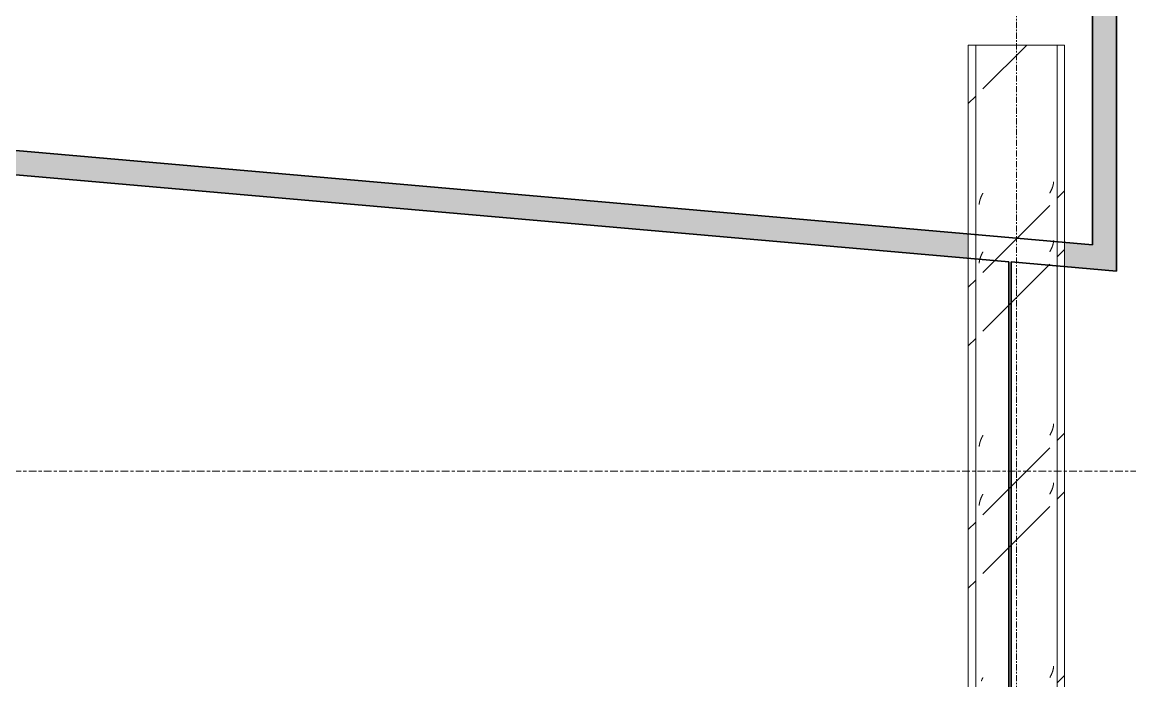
# Model space of a CAD drawing. Header units: centimetres. Extents: x -6741 to 14818, y -293 to 1595.
# Drawn here: x 8632.8 to 8862.6, y 801.6 to 938.3 of the extents above; entities that cross this region are included whole.
import ezdxf

# ---------------------------------------------------------------- set-up
doc = ezdxf.new("R2010")
doc.units = ezdxf.units.CM
doc.linetypes.add('Centre', pattern=[3.175, 0.635, -0.475, 1.59, -0.475])
doc.linetypes.add('Grid Line', pattern=[2.2225, 1.27, -0.3175, 0.3175, -0.3175])
for name, color, linetype, lineweight in [('A-FLOR-LEVL', 7, 'Continuous', 9), ('A-ROOF', 7, 'Continuous', 9), ('A-ROOF-PATT', 7, 'Continuous', 35), ('A-WALL', 7, 'Continuous', 9), ('S-COLS', 7, 'Continuous', 9), ('S-GRID', 7, 'Continuous', 9)]:
    doc.layers.add(name, color=color, linetype=linetype, lineweight=lineweight)
pattern_1 = [(45, (50.4, 0), (-25.14472, 25.14472), []), (45, (50.4, 38.1), (-25.14472, 25.14472), [])]

# ---------------------------------------------------------------- blocks, each defined once
blk = doc.blocks.new('PQ_RVR_ARQ-01_ZZ_ZZ_MO_T_A_rvt-3-Elevación Eje 8-9')
at = {"layer": 'A-ROOF-PATT', "lineweight": 9, "true_color": 0xeaeaea}
h = blk.add_hatch(color=254, dxfattribs=at)
h.paths.add_polyline_path([(-6815.08, 880.08), (-6813.94, 880.2), (-6813.94, 885.22), (-6815.08, 885.1)])
h.paths.add_polyline_path([(-6793.94, 882.3), (-6447.06, 918.76), (-6110.44, 889.3), (-6110.44, 894.32), (-6447.11, 923.78), (-6793.94, 887.33), (-6793.94, 887.04)])
h.paths.add_polyline_path([(-6079.68, 886.61), (-6079.68, 972.39), (-6084.68, 972.39), (-6084.68, 892.07), (-6090.44, 892.57), (-6090.44, 887.56)])
at = {"layer": 'A-ROOF', "color": 254, "lineweight": 35, "true_color": 0xcccccc}
for p, q in [((-6084.68, 972.39), (-6084.68, 892.07)), ((-6079.68, 886.61), (-6079.68, 972.39)), ((-6084.68, 892.07), (-6447.11, 923.78)), ((-6447.06, 918.76), (-6102.04, 888.57)), ((-6101.54, 888.53), (-6079.68, 886.61))]:
    blk.add_line(p, q, dxfattribs=at)
at = {"layer": 'A-WALL', "color": 254, "lineweight": 35, "true_color": 0xcccccc}
for p, q in [((-6102.04, 888.57), (-6102.04, 515.53)), ((-6101.54, 515.53), (-6101.54, 888.53))]:
    blk.add_line(p, q, dxfattribs=at)
blk = doc.blocks.new('FP_20-Elevación Eje 8-9')
at = {"layer": 'S-COLS', "color": 9, "true_color": 0xc0c0c0}
for p, q in [((-6093.28, 903.27), (-6093.26, 903.31)), ((-6093.26, 903.31), (-6093.25, 903.34)), ((-6093.25, 903.34), (-6093.23, 903.38)), ((-6093.23, 903.38), (-6093.21, 903.42)), ((-6093.21, 903.42), (-6093.19, 903.46)), ((-6093.19, 903.46), (-6093.18, 903.49)), ((-6093.18, 903.49), (-6093.16, 903.53)), ((-6093.16, 903.53), (-6093.14, 903.57)), ((-6093.14, 903.57), (-6093.13, 903.61)), ((-6093.13, 903.61), (-6093.11, 903.64)), ((-6093.11, 903.64), (-6093.09, 903.68)), ((-6093.09, 903.68), (-6093.08, 903.72)), ((-6093.08, 903.72), (-6093.06, 903.76)), ((-6093.06, 903.76), (-6093.05, 903.79)), ((-6093.05, 903.79), (-6093.03, 903.83)), ((-6093.03, 903.83), (-6093.02, 903.87)), ((-6093.02, 903.87), (-6093, 903.9)), ((-6093, 903.9), (-6092.99, 903.94)), ((-6092.99, 903.94), (-6092.97, 903.98)), ((-6092.97, 903.98), (-6092.96, 904.02)), ((-6092.96, 904.02), (-6092.95, 904.05)), ((-6092.95, 904.05), (-6092.94, 904.09)), ((-6092.94, 904.09), (-6092.92, 904.13)), ((-6092.92, 904.13), (-6092.91, 904.17)), ((-6092.91, 904.17), (-6092.9, 904.2)), ((-6092.9, 904.2), (-6092.89, 904.24)), ((-6092.89, 904.24), (-6092.88, 904.28)), ((-6092.88, 904.28), (-6092.87, 904.31)), ((-6092.87, 904.31), (-6092.86, 904.35)), ((-6092.86, 904.35), (-6092.85, 904.39)), ((-6092.85, 904.39), (-6092.84, 904.43)), ((-6092.84, 904.43), (-6092.83, 904.46)), ((-6092.83, 904.46), (-6092.82, 904.5)), ((-6092.82, 904.5), (-6092.81, 904.54)), ((-6092.81, 904.54), (-6092.8, 904.58)), ((-6092.8, 904.58), (-6092.79, 904.61)), ((-6092.79, 904.65), (-6092.78, 904.69)), ((-6092.79, 904.61), (-6092.79, 904.65)), ((-6092.78, 904.69), (-6092.77, 904.73)), ((-6092.77, 904.76), (-6092.76, 904.8)), ((-6092.77, 904.73), (-6092.77, 904.76)), ((-6092.76, 904.84), (-6092.75, 904.87)), ((-6092.76, 904.8), (-6092.76, 904.84)), ((-6092.75, 904.95), (-6092.74, 904.99)), ((-6092.75, 904.91), (-6092.75, 904.95)), ((-6092.75, 904.87), (-6092.75, 904.91)), ((-6092.74, 905.14), (-6092.74, 905.17)), ((-6092.74, 905.1), (-6092.74, 905.14)), ((-6092.74, 905.06), (-6092.74, 905.1)), ((-6092.74, 905.02), (-6092.74, 905.06)), ((-6092.74, 904.99), (-6092.74, 905.02)), ((-6093.5, 902.82), (-6093.49, 902.86)), ((-6093.49, 902.86), (-6093.47, 902.9)), ((-6093.47, 902.9), (-6093.45, 902.93)), ((-6093.45, 902.93), (-6093.43, 902.97)), ((-6093.43, 902.97), (-6093.41, 903.01)), ((-6093.41, 903.01), (-6093.39, 903.05)), ((-6093.39, 903.05), (-6093.37, 903.08)), ((-6093.37, 903.08), (-6093.35, 903.12)), ((-6093.35, 903.12), (-6093.34, 903.16)), ((-6093.34, 903.16), (-6093.32, 903.2)), ((-6093.32, 903.2), (-6093.3, 903.23)), ((-6093.3, 903.23), (-6093.28, 903.27)), ((-6092.97, 891.79), (-6092.96, 891.83)), ((-6092.96, 891.83), (-6092.95, 891.86)), ((-6092.95, 891.86), (-6092.94, 891.9)), ((-6092.94, 891.9), (-6092.92, 891.94)), ((-6092.92, 891.94), (-6092.91, 891.98)), ((-6092.91, 891.98), (-6092.9, 892.01)), ((-6092.9, 892.01), (-6092.89, 892.05)), ((-6092.89, 892.05), (-6092.88, 892.09)), ((-6092.88, 892.09), (-6092.87, 892.13)), ((-6092.87, 892.13), (-6092.86, 892.16)), ((-6092.86, 892.16), (-6092.85, 892.2)), ((-6092.85, 892.2), (-6092.84, 892.24)), ((-6092.84, 892.24), (-6092.83, 892.27)), ((-6092.83, 892.27), (-6092.82, 892.31)), ((-6092.82, 892.31), (-6092.81, 892.35)), ((-6092.81, 892.35), (-6092.8, 892.39)), ((-6092.8, 892.39), (-6092.79, 892.42)), ((-6092.79, 892.46), (-6092.78, 892.5)), ((-6092.79, 892.42), (-6092.79, 892.46)), ((-6092.78, 892.5), (-6092.77, 892.54)), ((-6092.77, 892.57), (-6092.76, 892.61)), ((-6092.77, 892.54), (-6092.77, 892.57)), ((-6092.76, 892.65), (-6092.75, 892.69)), ((-6092.76, 892.61), (-6092.76, 892.65)), ((-6092.75, 892.76), (-6092.74, 892.8)), ((-6092.75, 892.72), (-6092.75, 892.76)), ((-6092.75, 892.69), (-6092.75, 892.72)), ((-6092.74, 892.95), (-6092.74, 892.98)), ((-6092.74, 892.91), (-6092.74, 892.95)), ((-6092.74, 892.87), (-6092.74, 892.91)), ((-6092.74, 892.83), (-6092.74, 892.87)), ((-6092.74, 892.8), (-6092.74, 892.83)), ((-6093.5, 890.63), (-6093.49, 890.67)), ((-6093.49, 890.67), (-6093.47, 890.71)), ((-6093.47, 890.71), (-6093.45, 890.75)), ((-6093.45, 890.75), (-6093.43, 890.78)), ((-6093.43, 890.78), (-6093.41, 890.82)), ((-6093.41, 890.82), (-6093.39, 890.86)), ((-6093.39, 890.86), (-6093.37, 890.89)), ((-6093.37, 890.89), (-6093.35, 890.93)), ((-6093.35, 890.93), (-6093.34, 890.97)), ((-6093.34, 890.97), (-6093.32, 891.01)), ((-6093.32, 891.01), (-6093.3, 891.04)), ((-6093.3, 891.04), (-6093.28, 891.08)), ((-6093.28, 891.08), (-6093.26, 891.12)), ((-6093.26, 891.12), (-6093.25, 891.16)), ((-6093.25, 891.16), (-6093.23, 891.19)), ((-6093.23, 891.19), (-6093.21, 891.23)), ((-6093.21, 891.23), (-6093.19, 891.27)), ((-6093.19, 891.27), (-6093.18, 891.3)), ((-6093.18, 891.3), (-6093.16, 891.34)), ((-6093.16, 891.34), (-6093.14, 891.38)), ((-6093.14, 891.38), (-6093.13, 891.42)), ((-6093.13, 891.42), (-6093.11, 891.45)), ((-6093.11, 891.45), (-6093.09, 891.49)), ((-6093.09, 891.49), (-6093.08, 891.53)), ((-6093.08, 891.53), (-6093.06, 891.57)), ((-6093.06, 891.57), (-6093.05, 891.6)), ((-6093.05, 891.6), (-6093.03, 891.64)), ((-6093.03, 891.64), (-6093.02, 891.68)), ((-6093.02, 891.68), (-6093, 891.72)), ((-6093, 891.72), (-6092.99, 891.75)), ((-6092.99, 891.75), (-6092.97, 891.79)), ((-6093.41, 852.72), (-6093.39, 852.76)), ((-6093.39, 852.76), (-6093.37, 852.79)), ((-6093.37, 852.79), (-6093.35, 852.83)), ((-6093.35, 852.83), (-6093.34, 852.87)), ((-6093.34, 852.87), (-6093.32, 852.91)), ((-6093.32, 852.91), (-6093.3, 852.94)), ((-6093.3, 852.94), (-6093.28, 852.98)), ((-6093.28, 852.98), (-6093.26, 853.02)), ((-6093.26, 853.02), (-6093.25, 853.06)), ((-6093.25, 853.06), (-6093.23, 853.09)), ((-6093.23, 853.09), (-6093.21, 853.13)), ((-6093.21, 853.13), (-6093.19, 853.17)), ((-6093.19, 853.17), (-6093.18, 853.2)), ((-6093.18, 853.2), (-6093.16, 853.24)), ((-6093.16, 853.24), (-6093.14, 853.28)), ((-6093.14, 853.28), (-6093.13, 853.32)), ((-6093.13, 853.32), (-6093.11, 853.35)), ((-6093.11, 853.35), (-6093.09, 853.39)), ((-6093.09, 853.39), (-6093.08, 853.43)), ((-6093.08, 853.43), (-6093.06, 853.47)), ((-6093.06, 853.47), (-6093.05, 853.5)), ((-6093.05, 853.5), (-6093.03, 853.54)), ((-6093.03, 853.54), (-6093.02, 853.58)), ((-6093.02, 853.58), (-6093, 853.62)), ((-6093, 853.62), (-6092.99, 853.65)), ((-6092.99, 853.65), (-6092.97, 853.69)), ((-6092.97, 853.69), (-6092.96, 853.73)), ((-6092.96, 853.73), (-6092.95, 853.76)), ((-6092.95, 853.76), (-6092.94, 853.8)), ((-6092.94, 853.8), (-6092.92, 853.84)), ((-6092.92, 853.84), (-6092.91, 853.88)), ((-6092.91, 853.88), (-6092.9, 853.91)), ((-6092.9, 853.91), (-6092.89, 853.95)), ((-6092.89, 853.95), (-6092.88, 853.99)), ((-6092.88, 853.99), (-6092.87, 854.03)), ((-6092.87, 854.03), (-6092.86, 854.06)), ((-6092.86, 854.06), (-6092.85, 854.1)), ((-6092.85, 854.1), (-6092.84, 854.14)), ((-6092.84, 854.14), (-6092.83, 854.17)), ((-6092.83, 854.17), (-6092.82, 854.21)), ((-6092.82, 854.21), (-6092.81, 854.25)), ((-6092.81, 854.25), (-6092.8, 854.29)), ((-6092.8, 854.29), (-6092.79, 854.32)), ((-6092.79, 854.36), (-6092.78, 854.4)), ((-6092.79, 854.32), (-6092.79, 854.36)), ((-6092.78, 854.4), (-6092.77, 854.44)), ((-6092.77, 854.47), (-6092.76, 854.51)), ((-6092.77, 854.44), (-6092.77, 854.47)), ((-6092.76, 854.55), (-6092.75, 854.59)), ((-6092.76, 854.51), (-6092.76, 854.55)), ((-6092.75, 854.66), (-6092.74, 854.7)), ((-6092.75, 854.62), (-6092.75, 854.66)), ((-6092.75, 854.59), (-6092.75, 854.62)), ((-6092.74, 854.85), (-6092.74, 854.88)), ((-6092.74, 854.81), (-6092.74, 854.85)), ((-6092.74, 854.77), (-6092.74, 854.81)), ((-6092.74, 854.73), (-6092.74, 854.77)), ((-6092.74, 854.7), (-6092.74, 854.73)), ((-6093.5, 852.53), (-6093.49, 852.57)), ((-6093.49, 852.57), (-6093.47, 852.61)), ((-6093.47, 852.61), (-6093.45, 852.65)), ((-6093.45, 852.65), (-6093.43, 852.68)), ((-6093.43, 852.68), (-6093.41, 852.72)), ((-6093.09, 841.2), (-6093.08, 841.24)), ((-6093.08, 841.24), (-6093.06, 841.28)), ((-6093.06, 841.28), (-6093.05, 841.31)), ((-6093.05, 841.31), (-6093.03, 841.35)), ((-6093.03, 841.35), (-6093.02, 841.39)), ((-6093.02, 841.39), (-6093, 841.43)), ((-6093, 841.43), (-6092.99, 841.46)), ((-6092.99, 841.46), (-6092.97, 841.5)), ((-6092.97, 841.5), (-6092.96, 841.54)), ((-6092.96, 841.54), (-6092.95, 841.57)), ((-6092.95, 841.57), (-6092.94, 841.61)), ((-6092.94, 841.61), (-6092.92, 841.65)), ((-6092.92, 841.65), (-6092.91, 841.69)), ((-6092.91, 841.69), (-6092.9, 841.72)), ((-6092.9, 841.72), (-6092.89, 841.76)), ((-6092.89, 841.76), (-6092.88, 841.8)), ((-6092.88, 841.8), (-6092.87, 841.84)), ((-6092.87, 841.84), (-6092.86, 841.87)), ((-6092.86, 841.87), (-6092.85, 841.91)), ((-6092.85, 841.91), (-6092.84, 841.95)), ((-6092.84, 841.95), (-6092.83, 841.99)), ((-6092.83, 841.99), (-6092.82, 842.02)), ((-6092.82, 842.02), (-6092.81, 842.06)), ((-6092.81, 842.06), (-6092.8, 842.1)), ((-6092.8, 842.1), (-6092.79, 842.13)), ((-6092.79, 842.17), (-6092.78, 842.21)), ((-6092.79, 842.13), (-6092.79, 842.17)), ((-6092.78, 842.21), (-6092.77, 842.25)), ((-6092.77, 842.28), (-6092.76, 842.32)), ((-6092.77, 842.25), (-6092.77, 842.28)), ((-6092.76, 842.36), (-6092.75, 842.4)), ((-6092.76, 842.32), (-6092.76, 842.36)), ((-6092.75, 842.47), (-6092.74, 842.51)), ((-6092.75, 842.43), (-6092.75, 842.47)), ((-6092.75, 842.4), (-6092.75, 842.43)), ((-6092.74, 842.66), (-6092.74, 842.69)), ((-6092.74, 842.62), (-6092.74, 842.66)), ((-6092.74, 842.58), (-6092.74, 842.62)), ((-6092.74, 842.54), (-6092.74, 842.58)), ((-6092.74, 842.51), (-6092.74, 842.54)), ((-6093.5, 840.34), (-6093.49, 840.38)), ((-6093.49, 840.38), (-6093.47, 840.42)), ((-6093.47, 840.42), (-6093.45, 840.46)), ((-6093.45, 840.46), (-6093.43, 840.49)), ((-6093.43, 840.49), (-6093.41, 840.53)), ((-6093.41, 840.53), (-6093.39, 840.57)), ((-6093.39, 840.57), (-6093.37, 840.6)), ((-6093.37, 840.6), (-6093.35, 840.64)), ((-6093.35, 840.64), (-6093.34, 840.68)), ((-6093.34, 840.68), (-6093.32, 840.72)), ((-6093.32, 840.72), (-6093.3, 840.75)), ((-6093.3, 840.75), (-6093.28, 840.79)), ((-6093.28, 840.79), (-6093.26, 840.83)), ((-6093.26, 840.83), (-6093.25, 840.87)), ((-6093.25, 840.87), (-6093.23, 840.9)), ((-6093.23, 840.9), (-6093.21, 840.94)), ((-6093.21, 840.94), (-6093.19, 840.98)), ((-6093.19, 840.98), (-6093.18, 841.02)), ((-6093.18, 841.02), (-6093.16, 841.05)), ((-6093.16, 841.05), (-6093.14, 841.09)), ((-6093.14, 841.09), (-6093.13, 841.13)), ((-6093.13, 841.13), (-6093.11, 841.16)), ((-6093.11, 841.16), (-6093.09, 841.2)), ((-6092.74, 804.56), (-6092.74, 804.59)), ((-6092.74, 804.52), (-6092.74, 804.56)), ((-6092.74, 804.48), (-6092.74, 804.52)), ((-6092.74, 804.44), (-6092.74, 804.48)), ((-6093.5, 802.24), (-6093.49, 802.28)), ((-6093.49, 802.28), (-6093.47, 802.32)), ((-6093.47, 802.32), (-6093.45, 802.36)), ((-6093.45, 802.36), (-6093.43, 802.39)), ((-6093.43, 802.39), (-6093.41, 802.43)), ((-6093.41, 802.43), (-6093.39, 802.47)), ((-6093.39, 802.47), (-6093.37, 802.5)), ((-6093.37, 802.5), (-6093.35, 802.54)), ((-6093.35, 802.54), (-6093.34, 802.58)), ((-6093.34, 802.58), (-6093.32, 802.62)), ((-6093.32, 802.62), (-6093.3, 802.65)), ((-6093.3, 802.65), (-6093.28, 802.69)), ((-6093.28, 802.69), (-6093.26, 802.73)), ((-6093.26, 802.73), (-6093.25, 802.77)), ((-6093.25, 802.77), (-6093.23, 802.8)), ((-6093.23, 802.8), (-6093.21, 802.84)), ((-6093.21, 802.84), (-6093.19, 802.88)), ((-6093.19, 802.88), (-6093.18, 802.92)), ((-6093.18, 802.92), (-6093.16, 802.95)), ((-6093.16, 802.95), (-6093.14, 802.99)), ((-6093.14, 802.99), (-6093.13, 803.03)), ((-6093.13, 803.03), (-6093.11, 803.06)), ((-6093.11, 803.06), (-6093.09, 803.1)), ((-6093.09, 803.1), (-6093.08, 803.14)), ((-6093.08, 803.14), (-6093.06, 803.18)), ((-6093.06, 803.18), (-6093.05, 803.21)), ((-6093.05, 803.21), (-6093.03, 803.25)), ((-6093.03, 803.25), (-6093.02, 803.29)), ((-6093.02, 803.29), (-6093, 803.33)), ((-6093, 803.33), (-6092.99, 803.36)), ((-6092.99, 803.36), (-6092.97, 803.4)), ((-6092.97, 803.4), (-6092.96, 803.44)), ((-6092.96, 803.44), (-6092.95, 803.47)), ((-6092.95, 803.47), (-6092.94, 803.51)), ((-6092.94, 803.51), (-6092.92, 803.55)), ((-6092.92, 803.55), (-6092.91, 803.59)), ((-6092.91, 803.59), (-6092.9, 803.62)), ((-6092.9, 803.62), (-6092.89, 803.66)), ((-6092.89, 803.66), (-6092.88, 803.7)), ((-6092.88, 803.7), (-6092.87, 803.74)), ((-6092.87, 803.74), (-6092.86, 803.77)), ((-6092.86, 803.77), (-6092.85, 803.81)), ((-6092.85, 803.81), (-6092.84, 803.85)), ((-6092.84, 803.85), (-6092.83, 803.89)), ((-6092.83, 803.89), (-6092.82, 803.92)), ((-6092.82, 803.92), (-6092.81, 803.96)), ((-6092.81, 803.96), (-6092.8, 804)), ((-6092.8, 804), (-6092.79, 804.03)), ((-6092.79, 804.07), (-6092.78, 804.11)), ((-6092.79, 804.03), (-6092.79, 804.07)), ((-6092.78, 804.11), (-6092.77, 804.15)), ((-6092.77, 804.18), (-6092.76, 804.22)), ((-6092.77, 804.15), (-6092.77, 804.18)), ((-6092.76, 804.26), (-6092.75, 804.3)), ((-6092.76, 804.22), (-6092.76, 804.26)), ((-6092.75, 804.37), (-6092.74, 804.41)), ((-6092.75, 804.33), (-6092.75, 804.37)), ((-6092.75, 804.3), (-6092.75, 804.33)), ((-6092.74, 804.41), (-6092.74, 804.44))]:
    blk.add_line(p, q, dxfattribs=at)
blk = doc.blocks.new('FP_21-Elevación Eje 8-9')
at = {"layer": 'S-COLS', "color": 9, "true_color": 0xc0c0c0}
for p, q in [((-6108.1, 900.99), (-6108.09, 901.03)), ((-6108.09, 901.07), (-6108.08, 901.11)), ((-6108.09, 901.03), (-6108.09, 901.07)), ((-6108.08, 901.11), (-6108.07, 901.14)), ((-6108.07, 901.14), (-6108.06, 901.18)), ((-6108.06, 901.18), (-6108.05, 901.22)), ((-6108.05, 901.22), (-6108.04, 901.26)), ((-6108.04, 901.26), (-6108.03, 901.29)), ((-6108.03, 901.29), (-6108.02, 901.33)), ((-6108.02, 901.33), (-6108.01, 901.37)), ((-6108.01, 901.37), (-6108, 901.41)), ((-6108, 901.41), (-6107.99, 901.44)), ((-6107.99, 901.44), (-6107.98, 901.48)), ((-6107.98, 901.48), (-6107.97, 901.52)), ((-6107.97, 901.52), (-6107.95, 901.55)), ((-6107.95, 901.55), (-6107.94, 901.59)), ((-6107.94, 901.59), (-6107.93, 901.63)), ((-6107.93, 901.63), (-6107.91, 901.67)), ((-6107.91, 901.67), (-6107.9, 901.7)), ((-6107.9, 901.7), (-6107.89, 901.74)), ((-6107.89, 901.74), (-6107.87, 901.78)), ((-6107.87, 901.78), (-6107.86, 901.82)), ((-6107.86, 901.82), (-6107.84, 901.85)), ((-6107.84, 901.85), (-6107.83, 901.89)), ((-6107.83, 901.89), (-6107.81, 901.93)), ((-6107.81, 901.93), (-6107.8, 901.96)), ((-6107.8, 901.96), (-6107.78, 902)), ((-6107.78, 902), (-6107.76, 902.04)), ((-6107.76, 902.04), (-6107.75, 902.08)), ((-6107.75, 902.08), (-6107.73, 902.11)), ((-6107.73, 902.11), (-6107.71, 902.15)), ((-6107.71, 902.15), (-6107.7, 902.19)), ((-6107.7, 902.19), (-6107.68, 902.23)), ((-6107.68, 902.23), (-6107.66, 902.26)), ((-6107.66, 902.26), (-6107.64, 902.3)), ((-6107.64, 902.3), (-6107.63, 902.34)), ((-6107.63, 902.34), (-6107.61, 902.38)), ((-6107.61, 902.38), (-6107.59, 902.41)), ((-6107.59, 902.41), (-6107.57, 902.45)), ((-6107.57, 902.45), (-6107.55, 902.49)), ((-6107.55, 902.49), (-6107.53, 902.52)), ((-6107.53, 902.52), (-6107.52, 902.56)), ((-6107.52, 902.56), (-6107.5, 902.6)), ((-6107.5, 902.6), (-6107.48, 902.64)), ((-6107.48, 902.64), (-6107.46, 902.67)), ((-6107.46, 902.67), (-6107.44, 902.71)), ((-6107.44, 902.71), (-6107.42, 902.75)), ((-6107.42, 902.75), (-6107.4, 902.79)), ((-6107.4, 902.79), (-6107.38, 902.82)), ((-6108.15, 900.66), (-6108.14, 900.7)), ((-6108.15, 900.62), (-6108.15, 900.66)), ((-6108.15, 900.58), (-6108.15, 900.62)), ((-6108.15, 900.55), (-6108.15, 900.58)), ((-6108.15, 900.51), (-6108.15, 900.55)), ((-6108.15, 900.47), (-6108.15, 900.51)), ((-6108.14, 900.73), (-6108.13, 900.77)), ((-6108.14, 900.7), (-6108.14, 900.73)), ((-6108.13, 900.85), (-6108.12, 900.88)), ((-6108.13, 900.81), (-6108.13, 900.85)), ((-6108.13, 900.77), (-6108.13, 900.81)), ((-6108.12, 900.88), (-6108.11, 900.92)), ((-6108.11, 900.96), (-6108.1, 900.99)), ((-6108.11, 900.92), (-6108.11, 900.96)), ((-6107.91, 889.48), (-6107.9, 889.51)), ((-6107.9, 889.51), (-6107.89, 889.55)), ((-6107.89, 889.55), (-6107.87, 889.59)), ((-6107.87, 889.59), (-6107.86, 889.63)), ((-6107.86, 889.63), (-6107.84, 889.66)), ((-6107.84, 889.66), (-6107.83, 889.7)), ((-6107.83, 889.7), (-6107.81, 889.74)), ((-6107.81, 889.74), (-6107.8, 889.78)), ((-6107.8, 889.78), (-6107.78, 889.81)), ((-6107.78, 889.81), (-6107.76, 889.85)), ((-6107.76, 889.85), (-6107.75, 889.89)), ((-6107.75, 889.89), (-6107.73, 889.92)), ((-6107.73, 889.92), (-6107.71, 889.96)), ((-6107.71, 889.96), (-6107.7, 890)), ((-6107.7, 890), (-6107.68, 890.04)), ((-6107.68, 890.04), (-6107.66, 890.07)), ((-6107.66, 890.07), (-6107.64, 890.11)), ((-6107.64, 890.11), (-6107.63, 890.15)), ((-6107.63, 890.15), (-6107.61, 890.19)), ((-6107.61, 890.19), (-6107.59, 890.22)), ((-6107.59, 890.22), (-6107.57, 890.26)), ((-6107.57, 890.26), (-6107.55, 890.3)), ((-6107.55, 890.3), (-6107.53, 890.33)), ((-6107.53, 890.33), (-6107.52, 890.37)), ((-6107.52, 890.37), (-6107.5, 890.41)), ((-6107.5, 890.41), (-6107.48, 890.45)), ((-6107.48, 890.45), (-6107.46, 890.48)), ((-6107.46, 890.48), (-6107.44, 890.52)), ((-6107.44, 890.52), (-6107.42, 890.56)), ((-6107.42, 890.56), (-6107.4, 890.6)), ((-6107.4, 890.6), (-6107.38, 890.63)), ((-6108.15, 888.47), (-6108.14, 888.51)), ((-6108.15, 888.43), (-6108.15, 888.47)), ((-6108.15, 888.39), (-6108.15, 888.43)), ((-6108.15, 888.36), (-6108.15, 888.39)), ((-6108.15, 888.32), (-6108.15, 888.36)), ((-6108.15, 888.28), (-6108.15, 888.32)), ((-6108.14, 888.54), (-6108.13, 888.58)), ((-6108.14, 888.51), (-6108.14, 888.54)), ((-6108.13, 888.66), (-6108.12, 888.69)), ((-6108.13, 888.62), (-6108.13, 888.66)), ((-6108.13, 888.58), (-6108.13, 888.62)), ((-6108.12, 888.69), (-6108.11, 888.73)), ((-6108.11, 888.77), (-6108.1, 888.81)), ((-6108.11, 888.73), (-6108.11, 888.77)), ((-6108.1, 888.81), (-6108.09, 888.84)), ((-6108.09, 888.88), (-6108.08, 888.92)), ((-6108.09, 888.84), (-6108.09, 888.88)), ((-6108.08, 888.92), (-6108.07, 888.95)), ((-6108.07, 888.95), (-6108.06, 888.99)), ((-6108.06, 888.99), (-6108.05, 889.03)), ((-6108.05, 889.03), (-6108.04, 889.07)), ((-6108.04, 889.07), (-6108.03, 889.1)), ((-6108.03, 889.1), (-6108.02, 889.14)), ((-6108.02, 889.14), (-6108.01, 889.18)), ((-6108.01, 889.18), (-6108, 889.22)), ((-6108, 889.22), (-6107.99, 889.25)), ((-6107.99, 889.25), (-6107.98, 889.29)), ((-6107.98, 889.29), (-6107.97, 889.33)), ((-6107.97, 889.33), (-6107.95, 889.36)), ((-6107.95, 889.36), (-6107.94, 889.4)), ((-6107.94, 889.4), (-6107.93, 889.44)), ((-6107.93, 889.44), (-6107.91, 889.48)), ((-6108.14, 850.44), (-6108.13, 850.48)), ((-6108.14, 850.41), (-6108.14, 850.44)), ((-6108.13, 850.56), (-6108.12, 850.59)), ((-6108.13, 850.52), (-6108.13, 850.56)), ((-6108.13, 850.48), (-6108.13, 850.52)), ((-6108.12, 850.59), (-6108.11, 850.63)), ((-6108.11, 850.67), (-6108.1, 850.71)), ((-6108.11, 850.63), (-6108.11, 850.67)), ((-6108.1, 850.71), (-6108.09, 850.74)), ((-6108.09, 850.78), (-6108.08, 850.82)), ((-6108.09, 850.74), (-6108.09, 850.78)), ((-6108.08, 850.82), (-6108.07, 850.85)), ((-6108.07, 850.85), (-6108.06, 850.89)), ((-6108.06, 850.89), (-6108.05, 850.93)), ((-6108.05, 850.93), (-6108.04, 850.97)), ((-6108.04, 850.97), (-6108.03, 851)), ((-6108.03, 851), (-6108.02, 851.04)), ((-6108.02, 851.04), (-6108.01, 851.08)), ((-6108.01, 851.08), (-6108, 851.12)), ((-6108, 851.12), (-6107.99, 851.15)), ((-6107.99, 851.15), (-6107.98, 851.19)), ((-6107.98, 851.19), (-6107.97, 851.23)), ((-6107.97, 851.23), (-6107.95, 851.26)), ((-6107.95, 851.26), (-6107.94, 851.3)), ((-6107.94, 851.3), (-6107.93, 851.34)), ((-6107.93, 851.34), (-6107.91, 851.38)), ((-6107.91, 851.38), (-6107.9, 851.41)), ((-6107.9, 851.41), (-6107.89, 851.45)), ((-6107.89, 851.45), (-6107.87, 851.49)), ((-6107.87, 851.49), (-6107.86, 851.53)), ((-6107.86, 851.53), (-6107.84, 851.56)), ((-6107.84, 851.56), (-6107.83, 851.6)), ((-6107.83, 851.6), (-6107.81, 851.64)), ((-6107.81, 851.64), (-6107.8, 851.68)), ((-6107.8, 851.68), (-6107.78, 851.71)), ((-6107.78, 851.71), (-6107.76, 851.75)), ((-6107.76, 851.75), (-6107.75, 851.79)), ((-6107.75, 851.79), (-6107.73, 851.82)), ((-6107.73, 851.82), (-6107.71, 851.86)), ((-6107.71, 851.86), (-6107.7, 851.9)), ((-6107.7, 851.9), (-6107.68, 851.94)), ((-6107.68, 851.94), (-6107.66, 851.97)), ((-6107.66, 851.97), (-6107.64, 852.01)), ((-6107.64, 852.01), (-6107.63, 852.05)), ((-6107.63, 852.05), (-6107.61, 852.09)), ((-6107.61, 852.09), (-6107.59, 852.12)), ((-6107.59, 852.12), (-6107.57, 852.16)), ((-6107.57, 852.16), (-6107.55, 852.2)), ((-6107.55, 852.2), (-6107.53, 852.23)), ((-6107.53, 852.23), (-6107.52, 852.27)), ((-6107.52, 852.27), (-6107.5, 852.31)), ((-6107.5, 852.31), (-6107.48, 852.35)), ((-6107.48, 852.35), (-6107.46, 852.38)), ((-6107.46, 852.38), (-6107.44, 852.42)), ((-6107.44, 852.42), (-6107.42, 852.46)), ((-6107.42, 852.46), (-6107.4, 852.5)), ((-6107.4, 852.5), (-6107.38, 852.53)), ((-6108.15, 850.37), (-6108.14, 850.41)), ((-6108.15, 850.33), (-6108.15, 850.37)), ((-6108.15, 850.29), (-6108.15, 850.33)), ((-6108.15, 850.26), (-6108.15, 850.29)), ((-6108.15, 850.22), (-6108.15, 850.26)), ((-6108.15, 850.18), (-6108.15, 850.22)), ((-6108, 838.93), (-6107.99, 838.96)), ((-6107.99, 838.96), (-6107.98, 839)), ((-6107.98, 839), (-6107.97, 839.04)), ((-6107.97, 839.04), (-6107.95, 839.08)), ((-6107.95, 839.08), (-6107.94, 839.11)), ((-6107.94, 839.11), (-6107.93, 839.15)), ((-6107.93, 839.15), (-6107.91, 839.19)), ((-6107.91, 839.19), (-6107.9, 839.22)), ((-6107.9, 839.22), (-6107.89, 839.26)), ((-6107.89, 839.26), (-6107.87, 839.3)), ((-6107.87, 839.3), (-6107.86, 839.34)), ((-6107.86, 839.34), (-6107.84, 839.37)), ((-6107.84, 839.37), (-6107.83, 839.41)), ((-6107.83, 839.41), (-6107.81, 839.45)), ((-6107.81, 839.45), (-6107.8, 839.49)), ((-6107.8, 839.49), (-6107.78, 839.52)), ((-6107.78, 839.52), (-6107.76, 839.56)), ((-6107.76, 839.56), (-6107.75, 839.6)), ((-6107.75, 839.6), (-6107.73, 839.64)), ((-6107.73, 839.64), (-6107.71, 839.67)), ((-6107.71, 839.67), (-6107.7, 839.71)), ((-6107.7, 839.71), (-6107.68, 839.75)), ((-6107.68, 839.75), (-6107.66, 839.78)), ((-6107.66, 839.78), (-6107.64, 839.82)), ((-6107.64, 839.82), (-6107.63, 839.86)), ((-6107.63, 839.86), (-6107.61, 839.9)), ((-6107.61, 839.9), (-6107.59, 839.93)), ((-6107.59, 839.93), (-6107.57, 839.97)), ((-6107.57, 839.97), (-6107.55, 840.01)), ((-6107.55, 840.01), (-6107.53, 840.05)), ((-6107.53, 840.05), (-6107.52, 840.08)), ((-6107.52, 840.08), (-6107.5, 840.12)), ((-6107.5, 840.12), (-6107.48, 840.16)), ((-6107.48, 840.16), (-6107.46, 840.19)), ((-6107.46, 840.19), (-6107.44, 840.23)), ((-6107.44, 840.23), (-6107.42, 840.27)), ((-6107.42, 840.27), (-6107.4, 840.31)), ((-6107.4, 840.31), (-6107.38, 840.34)), ((-6108.15, 838.18), (-6108.14, 838.22)), ((-6108.15, 838.14), (-6108.15, 838.18)), ((-6108.15, 838.11), (-6108.15, 838.14)), ((-6108.15, 838.07), (-6108.15, 838.11)), ((-6108.15, 838.03), (-6108.15, 838.07)), ((-6108.15, 837.99), (-6108.15, 838.03)), ((-6108.14, 838.25), (-6108.13, 838.29)), ((-6108.14, 838.22), (-6108.14, 838.25)), ((-6108.13, 838.37), (-6108.12, 838.4)), ((-6108.13, 838.33), (-6108.13, 838.37)), ((-6108.13, 838.29), (-6108.13, 838.33)), ((-6108.12, 838.4), (-6108.11, 838.44)), ((-6108.11, 838.48), (-6108.1, 838.52)), ((-6108.11, 838.44), (-6108.11, 838.48)), ((-6108.1, 838.52), (-6108.09, 838.55)), ((-6108.09, 838.59), (-6108.08, 838.63)), ((-6108.09, 838.55), (-6108.09, 838.59)), ((-6108.08, 838.63), (-6108.07, 838.67)), ((-6108.07, 838.67), (-6108.06, 838.7)), ((-6108.06, 838.7), (-6108.05, 838.74)), ((-6108.05, 838.74), (-6108.04, 838.78)), ((-6108.04, 838.78), (-6108.03, 838.81)), ((-6108.03, 838.81), (-6108.02, 838.85)), ((-6108.02, 838.85), (-6108.01, 838.89)), ((-6108.01, 838.89), (-6108, 838.93)), ((-6107.44, 802.13), (-6107.42, 802.17)), ((-6107.42, 802.17), (-6107.4, 802.21)), ((-6107.4, 802.21), (-6107.38, 802.24)), ((-6107.73, 801.54), (-6107.71, 801.57)), ((-6107.71, 801.57), (-6107.7, 801.61)), ((-6107.7, 801.61), (-6107.68, 801.65)), ((-6107.68, 801.65), (-6107.66, 801.68)), ((-6107.66, 801.68), (-6107.64, 801.72)), ((-6107.64, 801.72), (-6107.63, 801.76)), ((-6107.63, 801.76), (-6107.61, 801.8)), ((-6107.61, 801.8), (-6107.59, 801.83)), ((-6107.59, 801.83), (-6107.57, 801.87)), ((-6107.57, 801.87), (-6107.55, 801.91)), ((-6107.55, 801.91), (-6107.53, 801.95)), ((-6107.53, 801.95), (-6107.52, 801.98)), ((-6107.52, 801.98), (-6107.5, 802.02)), ((-6107.5, 802.02), (-6107.48, 802.06)), ((-6107.48, 802.06), (-6107.46, 802.09)), ((-6107.46, 802.09), (-6107.44, 802.13))]:
    blk.add_line(p, q, dxfattribs=at)
blk = doc.blocks.new('UC-Perfil universal-Pilar - 200 x 200-1745402-Elevación Eje 8-9')
at = {"layer": 'S-COLS', "true_color": 0xc0c0c0}
h = blk.add_hatch(dxfattribs=at)
h.set_pattern_fill('FP_24', color=9, style=0, pattern_type=2)
h.set_pattern_definition(pattern_1)
h.paths.add_polyline_path([(-6108.9, 94), (-6108.9, 933.53), (-6110.44, 933.53), (-6110.44, 94)])
h = blk.add_hatch(dxfattribs=at)
h.set_pattern_fill('FP_24', color=9, style=0, pattern_type=2)
h.set_pattern_definition(pattern_1)
h.paths.add_polyline_path([(-6107.38, 94), (-6093.5, 94), (-6093.5, 933.53), (-6107.38, 933.53), (-6107.38, 263.57)])
h = blk.add_hatch(dxfattribs=at)
h.set_pattern_fill('FP_24', color=9, style=0, pattern_type=2)
h.set_pattern_definition(pattern_1)
h.paths.add_polyline_path([(-6090.44, 94), (-6090.44, 933.53), (-6091.98, 933.53), (-6091.98, 94)])
at = {"layer": 'S-COLS'}
for p, q in [((-6110.44, 933.53), (-6110.44, 94)), ((-6108.9, 933.53), (-6110.44, 933.53)), ((-6108.9, 933.53), (-6108.9, 94)), ((-6107.38, 933.53), (-6108.9, 933.53)), ((-6093.5, 933.53), (-6107.38, 933.53)), ((-6091.98, 933.53), (-6093.5, 933.53)), ((-6091.98, 933.53), (-6091.98, 94)), ((-6090.44, 933.53), (-6091.98, 933.53)), ((-6090.44, 933.53), (-6090.44, 94))]:
    blk.add_line(p, q, dxfattribs=at)
for name in ['FP_20-Elevación Eje 8-9', 'FP_21-Elevación Eje 8-9']:
    blk.add_blockref(name, (0, 0), dxfattribs=at)

msp = doc.modelspace()

# ---------------------------------------------------------------- linework, layer by layer
at = {"layer": 'A-FLOR-LEVL', "color": 253, "linetype": 'Centre', "true_color": 0xaaaaaa}
msp.add_line((13704.154, 845.103), (7716.351, 845.103), dxfattribs=at)
at = {"layer": 'S-GRID', "color": 253, "linetype": 'Grid Line', "true_color": 0xaaaaaa}
msp.add_line((8839.108, -111.953), (8839.108, 1333.489), dxfattribs=at)

# ---------------------------------------------------------------- block references
at = {"lineweight": 5}
msp.add_blockref('PQ_RVR_ARQ-01_ZZ_ZZ_MO_T_A_rvt-3-Elevación Eje 8-9', (14939.553, 0), dxfattribs=at)
at = {"layer": 'S-COLS'}
msp.add_blockref('UC-Perfil universal-Pilar - 200 x 200-1745402-Elevación Eje 8-9', (14939.553, 0), dxfattribs=at)

doc.saveas('drawing.dxf')
